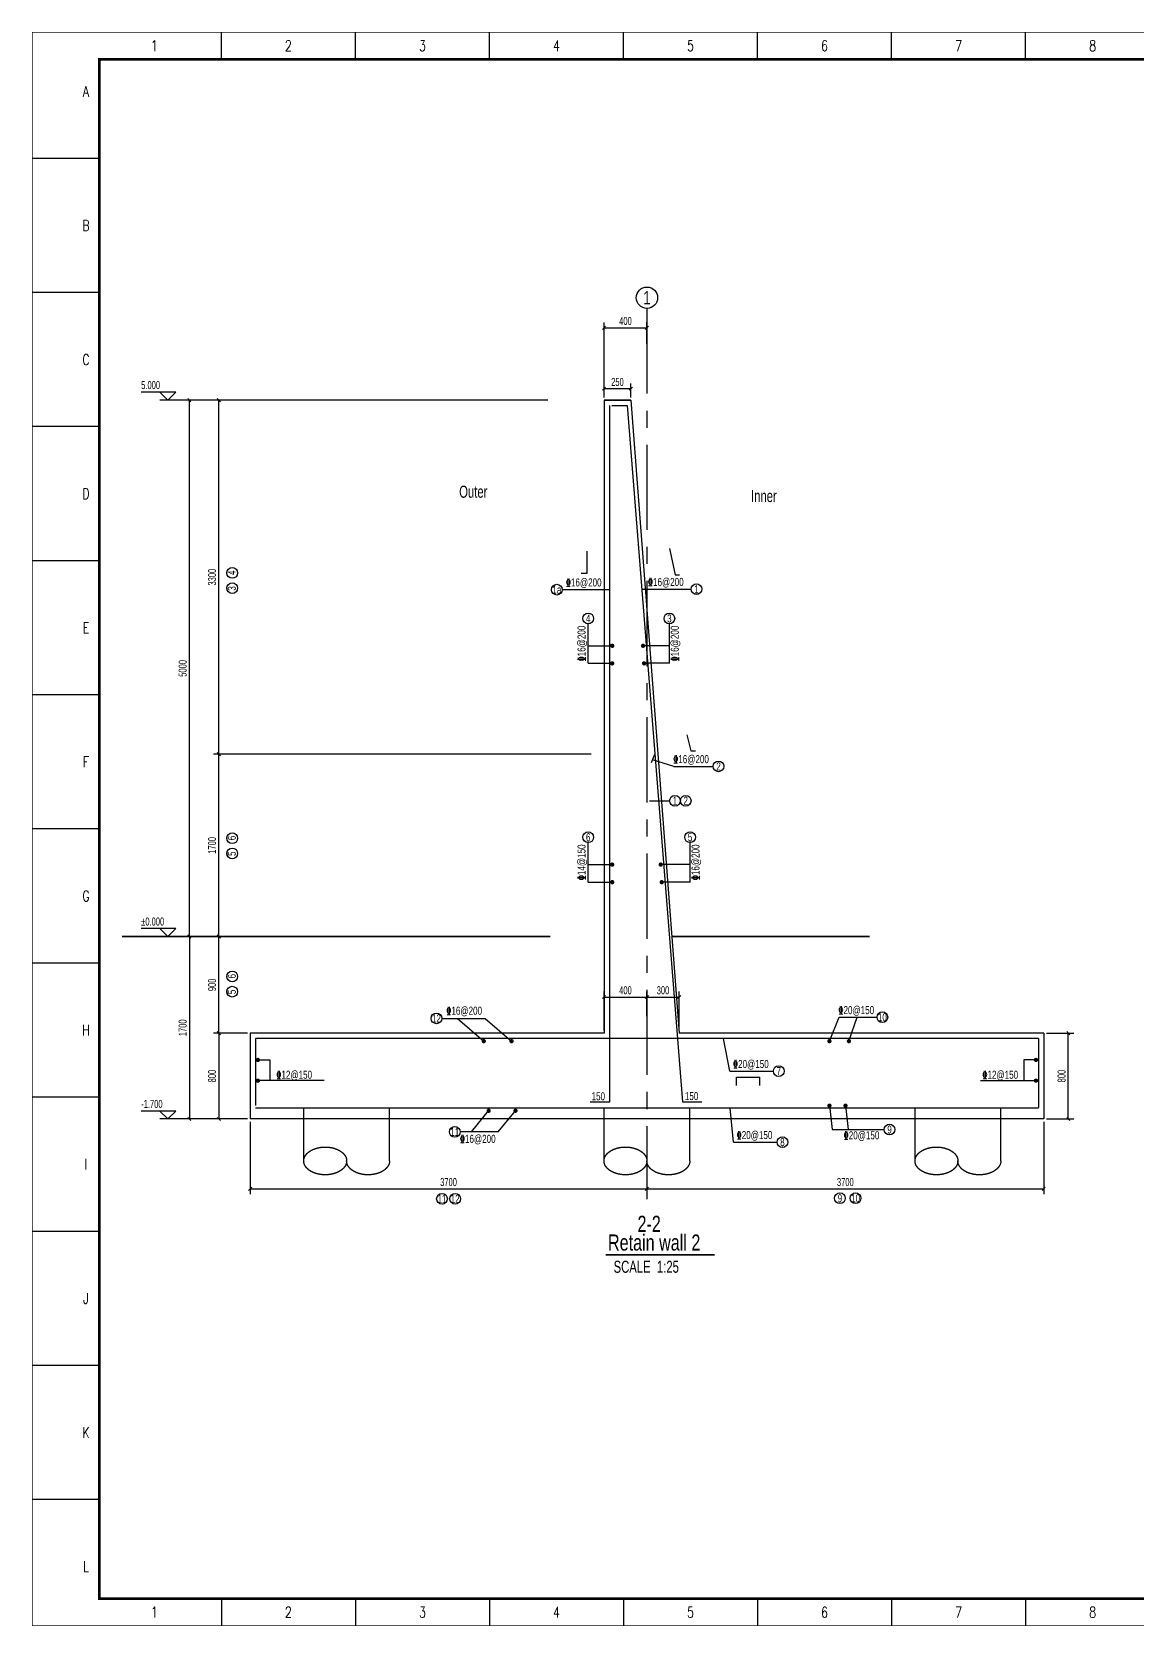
# Model space of a CAD drawing. Header units: millimetres. Extents: x -15901 to 146244, y -607033 to -56344.
# Drawn here: x -12722 to 28504, y -404037 to -344602 of the extents above; entities that cross this region are included whole.
import ezdxf
from ezdxf.enums import TextEntityAlignment as Align

# ---------------------------------------------------------------- set-up
doc = ezdxf.new("R2010")
doc.units = ezdxf.units.MM
doc.header["$LTSCALE"] = 2000
doc.linetypes.add('CENTER', pattern=[50.8, 31.75, -6.35, 6.35, -6.35])
doc.linetypes.add('HIDDEN', pattern=[9.525, 6.35, -3.175])
for name, color, linetype in [('4', 2, 'Continuous'), ('6', 1, 'Continuous'), ('S_01', 3, 'Continuous'), ('S_01_OUTL', 3, 'Continuous'), ('S_02_AXIS', 171, 'CENTER'), ('S_03_HIDD', 4, 'HIDDEN'), ('S_04', 2, 'Continuous'), ('S_04_TEXT', 2, 'Continuous'), ('S_05_DIMS', 7, 'Continuous'), ('S_06_RBAR', 1, 'Continuous'), ('TEXT', 3, 'Continuous'), ('TK', 1, 'Continuous')]:
    doc.layers.add(name, color=color, linetype=linetype)
doc.styles.add('FS', font='kstxt.shx', dxfattribs={"width": 0.8, "height": 250, "bigfont": 'kshz.shx'})
doc.styles.add('KS', font='kstxt.shx', dxfattribs={"width": 0.7, "height": 300, "bigfont": 'kshz.shx'})
doc.styles.add('TK-HZ', font='txt.shx', dxfattribs={"width": 0.8, "bigfont": 'hztxt.shx'})
doc.dimstyles.new('KSDIM0.25', dxfattribs={"dimtxt": 300, "dimasz": 120, "dimexe": 200, "dimexo": 100, "dimgap": 100, "dimtad": 1, "dimdec": 0, "dimlfac": 0.25, "dimzin": 14, "dimdsep": 46, "dimtxsty": 'KS', "dimblk": 'ARCHTICK', "dimblk1": 'OBLIQUE', "dimblk2": 'OBLIQUE', "dimsah": 1, "dimcen": -900, "dimclrd": 7, "dimclre": 7, "dimclrt": 2, "dimazin": 3, "dimtfac": 1, "dimtdec": 0, "dimtix": 1, "dimtmove": 2, "dimatfit": 2, "dimfxl": 1, "dimtolj": 1, "dimtzin": 14, "dimlwd": -3, "dimarcsym": 0})

# ---------------------------------------------------------------- blocks, each defined once
blk = doc.blocks.new('_OBLIQUE')
at = {"color": 1}
blk.add_line((-0.5, -0.5), (0.5, 0.5), dxfattribs=at)
blk = doc.blocks.new('*D273')
at = {"layer": 'Defpoints', "color": 0}
for p in [(10219, -355632), (10219, -356337), (8619, -358331)]:
    blk.add_point(p, dxfattribs=at)
at = {"layer": 'S_05_DIMS', "color": 7, "lineweight": -2}
for p, q in [((8619, -358231), (8619, -355432)), ((10219, -356237), (10219, -355432))]:
    blk.add_line(p, q, dxfattribs=at)
at = {"layer": 'S_05_DIMS', "color": 7, "lineweight": -3}
blk.add_line((8619, -355632), (10219, -355632), dxfattribs=at)
at = {"layer": 'S_05_DIMS', "color": 7, "linetype": 'ByBlock', "lineweight": -3, "xscale": 120, "yscale": 120, "zscale": 120, "rotation": 180}
blk.add_blockref('_OBLIQUE', (8619, -355632), dxfattribs=at)
at = {"layer": 'S_05_DIMS', "color": 7, "linetype": 'ByBlock', "lineweight": -3, "xscale": 120, "yscale": 120, "zscale": 120}
blk.add_blockref('_OBLIQUE', (10219, -355632), dxfattribs=at)
at = {"layer": 'S_05_DIMS', "color": 2, "insert": (9419, -355382), "char_height": 300, "attachment_point": 5, "style": 'KS'}
blk.add_mtext('\\A1;400', dxfattribs=at)
blk = doc.blocks.new('_ArchTick')
at = {"color": 0, "linetype": 'ByBlock', "const_width": 0.15}
blk.add_lwpolyline([(-0.5, -0.5), (0.5, 0.5)], dxfattribs=at)
blk = doc.blocks.new('*D274')
at = {"layer": 'Defpoints', "color": 0}
for p in [(-6847, -358331), (6619, -358331), (839, -378331)]:
    blk.add_point(p, dxfattribs=at)
at = {"layer": 'S_05_DIMS', "color": 7, "lineweight": -2}
for p, q in [((6519, -358331), (-7047, -358331)), ((739, -378331), (-7047, -378331))]:
    blk.add_line(p, q, dxfattribs=at)
at = {"layer": 'S_05_DIMS', "color": 7, "lineweight": -3}
blk.add_line((-6847, -378331), (-6847, -358331), dxfattribs=at)
at = {"layer": 'S_05_DIMS', "color": 7, "linetype": 'ByBlock', "lineweight": -3, "xscale": 120, "yscale": 120, "zscale": 120}
for p, rotation in [((-6847, -358331), 90), ((-6847, -378331), 270)]:
    blk.add_blockref('_OBLIQUE', p, dxfattribs=dict(at, rotation=rotation))
at = {"layer": 'S_05_DIMS', "color": 2, "insert": (-7097, -368331), "char_height": 300, "attachment_point": 5, "rotation": 90, "style": 'KS'}
blk.add_mtext('\\A1;5000', dxfattribs=at)
blk = doc.blocks.new('*D275')
at = {"layer": 'Defpoints', "color": 0}
for p in [(839, -378331), (-6847, -385131), (-4581, -385131)]:
    blk.add_point(p, dxfattribs=at)
at = {"layer": 'S_05_DIMS', "color": 7, "lineweight": -2}
for p, q in [((739, -378331), (-7047, -378331)), ((-4681, -385131), (-7047, -385131))]:
    blk.add_line(p, q, dxfattribs=at)
at = {"layer": 'S_05_DIMS', "color": 7, "lineweight": -3}
blk.add_line((-6847, -378331), (-6847, -385131), dxfattribs=at)
at = {"layer": 'S_05_DIMS', "color": 7, "linetype": 'ByBlock', "lineweight": -3, "xscale": 120, "yscale": 120, "zscale": 120}
for p, rotation in [((-6847, -378331), 90), ((-6847, -385131), 270)]:
    blk.add_blockref('_OBLIQUE', p, dxfattribs=dict(at, rotation=rotation))
at = {"layer": 'S_05_DIMS', "color": 2, "insert": (-7097, -381731), "char_height": 300, "attachment_point": 5, "rotation": 90, "style": 'KS'}
blk.add_mtext('\\A1;1700', dxfattribs=at)
blk = doc.blocks.new('*D276')
at = {"layer": 'Defpoints', "color": 0}
for p in [(-4581, -385131), (10219, -386958), (10219, -387734)]:
    blk.add_point(p, dxfattribs=at)
at = {"layer": 'S_05_DIMS', "color": 7, "lineweight": -2}
for p, q in [((-4581, -385231), (-4581, -387934)), ((10219, -387058), (10219, -387934))]:
    blk.add_line(p, q, dxfattribs=at)
at = {"layer": 'S_05_DIMS', "color": 7, "lineweight": -3}
blk.add_line((-4581, -387734), (10219, -387734), dxfattribs=at)
at = {"layer": 'S_05_DIMS', "color": 7, "linetype": 'ByBlock', "lineweight": -3, "xscale": 120, "yscale": 120, "zscale": 120, "rotation": 180}
blk.add_blockref('_OBLIQUE', (-4581, -387734), dxfattribs=at)
at = {"layer": 'S_05_DIMS', "color": 7, "linetype": 'ByBlock', "lineweight": -3, "xscale": 120, "yscale": 120, "zscale": 120}
blk.add_blockref('_OBLIQUE', (10219, -387734), dxfattribs=at)
at = {"layer": 'S_05_DIMS', "color": 2, "insert": (2819, -387484), "char_height": 300, "attachment_point": 5, "style": 'KS'}
blk.add_mtext('\\A1;3700', dxfattribs=at)
blk = doc.blocks.new('*D277')
at = {"layer": 'Defpoints', "color": 0}
for p in [(25019, -385131), (10219, -386958), (25019, -387734)]:
    blk.add_point(p, dxfattribs=at)
at = {"layer": 'S_05_DIMS', "color": 7, "lineweight": -2}
for p, q in [((25019, -385231), (25019, -387934)), ((10219, -387058), (10219, -387934))]:
    blk.add_line(p, q, dxfattribs=at)
at = {"layer": 'S_05_DIMS', "color": 7, "lineweight": -3}
blk.add_line((10219, -387734), (25019, -387734), dxfattribs=at)
at = {"layer": 'S_05_DIMS', "color": 7, "linetype": 'ByBlock', "lineweight": -3, "xscale": 120, "yscale": 120, "zscale": 120, "rotation": 180}
blk.add_blockref('_OBLIQUE', (10219, -387734), dxfattribs=at)
at = {"layer": 'S_05_DIMS', "color": 7, "linetype": 'ByBlock', "lineweight": -3, "xscale": 120, "yscale": 120, "zscale": 120}
blk.add_blockref('_OBLIQUE', (25019, -387734), dxfattribs=at)
at = {"layer": 'S_05_DIMS', "color": 2, "insert": (17619, -387484), "char_height": 300, "attachment_point": 5, "style": 'KS'}
blk.add_mtext('\\A1;3700', dxfattribs=at)
blk = doc.blocks.new('*D278')
at = {"layer": 'Defpoints', "color": 0}
for p in [(10219, -380583), (10219, -381400), (8619, -381931)]:
    blk.add_point(p, dxfattribs=at)
at = {"layer": 'S_05_DIMS', "color": 7, "lineweight": -2}
for p, q in [((8619, -381831), (8619, -380383)), ((10219, -381300), (10219, -380383))]:
    blk.add_line(p, q, dxfattribs=at)
at = {"layer": 'S_05_DIMS', "color": 7, "lineweight": -3}
blk.add_line((8619, -380583), (10219, -380583), dxfattribs=at)
at = {"layer": 'S_05_DIMS', "color": 7, "linetype": 'ByBlock', "lineweight": -3, "xscale": 120, "yscale": 120, "zscale": 120, "rotation": 180}
blk.add_blockref('_OBLIQUE', (8619, -380583), dxfattribs=at)
at = {"layer": 'S_05_DIMS', "color": 7, "linetype": 'ByBlock', "lineweight": -3, "xscale": 120, "yscale": 120, "zscale": 120}
blk.add_blockref('_OBLIQUE', (10219, -380583), dxfattribs=at)
at = {"layer": 'S_05_DIMS', "color": 2, "insert": (9419, -380333), "char_height": 300, "attachment_point": 5, "style": 'KS'}
blk.add_mtext('\\A1;400', dxfattribs=at)
blk = doc.blocks.new('*D279')
at = {"layer": 'Defpoints', "color": 0}
for p in [(25019, -381931), (25937, -381931), (25019, -385131)]:
    blk.add_point(p, dxfattribs=at)
at = {"layer": 'S_05_DIMS', "color": 7, "lineweight": -2}
for p, q in [((25119, -381931), (26137, -381931)), ((25119, -385131), (26137, -385131))]:
    blk.add_line(p, q, dxfattribs=at)
at = {"layer": 'S_05_DIMS', "color": 7, "lineweight": -3}
blk.add_line((25937, -385131), (25937, -381931), dxfattribs=at)
at = {"layer": 'S_05_DIMS', "color": 7, "linetype": 'ByBlock', "lineweight": -3, "xscale": 120, "yscale": 120, "zscale": 120}
for p, rotation in [((25937, -381931), 90), ((25937, -385131), 270)]:
    blk.add_blockref('_OBLIQUE', p, dxfattribs=dict(at, rotation=rotation))
at = {"layer": 'S_05_DIMS', "color": 2, "insert": (25687, -383531), "char_height": 300, "attachment_point": 5, "rotation": 90, "style": 'KS'}
blk.add_mtext('\\A1;800', dxfattribs=at)
blk = doc.blocks.new('Dot')
at = {"layer": '6', "const_width": 0.4}
blk.add_lwpolyline([(-0.2, 0, 1), (0.2, 0, 1)], format="xyb", close=True, dxfattribs=at)
blk = doc.blocks.new('*D280')
at = {"layer": 'Defpoints', "color": 0}
for p in [(-5751, -378331), (-4336, -378331), (-4581, -381931)]:
    blk.add_point(p, dxfattribs=at)
at = {"layer": 'S_05_DIMS', "color": 7, "lineweight": -2}
for p, q in [((-4436, -378331), (-5951, -378331)), ((-4681, -381931), (-5951, -381931))]:
    blk.add_line(p, q, dxfattribs=at)
at = {"layer": 'S_05_DIMS', "color": 7, "lineweight": -3}
blk.add_line((-5751, -381931), (-5751, -378331), dxfattribs=at)
at = {"layer": 'S_05_DIMS', "color": 7, "linetype": 'ByBlock', "lineweight": -3, "xscale": 120, "yscale": 120, "zscale": 120}
for p, rotation in [((-5751, -378331), 90), ((-5751, -381931), 270)]:
    blk.add_blockref('_OBLIQUE', p, dxfattribs=dict(at, rotation=rotation))
at = {"layer": 'S_05_DIMS', "color": 2, "insert": (-6001, -380131), "char_height": 300, "attachment_point": 5, "rotation": 90, "style": 'KS'}
blk.add_mtext('\\A1;900', dxfattribs=at)
blk = doc.blocks.new('*D281')
at = {"layer": 'Defpoints', "color": 0}
for p in [(-5751, -371531), (8242, -371531), (-4336, -378331)]:
    blk.add_point(p, dxfattribs=at)
at = {"layer": 'S_05_DIMS', "color": 7, "lineweight": -2}
for p, q in [((8142, -371531), (-5951, -371531)), ((-4436, -378331), (-5951, -378331))]:
    blk.add_line(p, q, dxfattribs=at)
at = {"layer": 'S_05_DIMS', "color": 7, "lineweight": -3}
blk.add_line((-5751, -378331), (-5751, -371531), dxfattribs=at)
at = {"layer": 'S_05_DIMS', "color": 7, "linetype": 'ByBlock', "lineweight": -3, "xscale": 120, "yscale": 120, "zscale": 120}
for p, rotation in [((-5751, -371531), 90), ((-5751, -378331), 270)]:
    blk.add_blockref('_OBLIQUE', p, dxfattribs=dict(at, rotation=rotation))
at = {"layer": 'S_05_DIMS', "color": 2, "insert": (-6001, -374931), "char_height": 300, "attachment_point": 5, "rotation": 90, "style": 'KS'}
blk.add_mtext('\\A1;1700', dxfattribs=at)
blk = doc.blocks.new('*D282')
at = {"layer": 'Defpoints', "color": 0}
for p in [(-5751, -358331), (-461, -358331), (8242, -371531)]:
    blk.add_point(p, dxfattribs=at)
at = {"layer": 'S_05_DIMS', "color": 7, "lineweight": -2}
for p, q in [((-561, -358331), (-5951, -358331)), ((8142, -371531), (-5951, -371531))]:
    blk.add_line(p, q, dxfattribs=at)
at = {"layer": 'S_05_DIMS', "color": 7, "lineweight": -3}
blk.add_line((-5751, -371531), (-5751, -358331), dxfattribs=at)
at = {"layer": 'S_05_DIMS', "color": 7, "linetype": 'ByBlock', "lineweight": -3, "xscale": 120, "yscale": 120, "zscale": 120}
for p, rotation in [((-5751, -358331), 90), ((-5751, -371531), 270)]:
    blk.add_blockref('_OBLIQUE', p, dxfattribs=dict(at, rotation=rotation))
at = {"layer": 'S_05_DIMS', "color": 2, "insert": (-6001, -364931), "char_height": 300, "attachment_point": 5, "rotation": 90, "style": 'KS'}
blk.add_mtext('\\A1;3300', dxfattribs=at)
blk = doc.blocks.new('*D283')
at = {"layer": 'Defpoints', "color": 0}
for p in [(8619, -357905), (8619, -358331), (9619, -358331)]:
    blk.add_point(p, dxfattribs=at)
at = {"layer": 'S_05_DIMS', "color": 7, "lineweight": -2}
for p, q in [((8619, -358231), (8619, -357705)), ((9619, -358231), (9619, -357705))]:
    blk.add_line(p, q, dxfattribs=at)
at = {"layer": 'S_05_DIMS', "color": 7, "lineweight": -3}
blk.add_line((9619, -357905), (8619, -357905), dxfattribs=at)
at = {"layer": 'S_05_DIMS', "color": 7, "linetype": 'ByBlock', "lineweight": -3, "xscale": 120, "yscale": 120, "zscale": 120, "rotation": 180}
blk.add_blockref('_OBLIQUE', (8619, -357905), dxfattribs=at)
at = {"layer": 'S_05_DIMS', "color": 7, "linetype": 'ByBlock', "lineweight": -3, "xscale": 120, "yscale": 120, "zscale": 120}
blk.add_blockref('_OBLIQUE', (9619, -357905), dxfattribs=at)
at = {"layer": 'S_05_DIMS', "color": 2, "insert": (9119, -357655), "char_height": 300, "attachment_point": 5, "style": 'KS'}
blk.add_mtext('\\A1;250', dxfattribs=at)
blk = doc.blocks.new('*D284')
at = {"layer": 'Defpoints', "color": 0}
for p in [(-4581, -381931), (-5751, -385131), (-4840, -385131)]:
    blk.add_point(p, dxfattribs=at)
at = {"layer": 'S_05_DIMS', "color": 7, "lineweight": -2}
for p, q in [((-4681, -381931), (-5951, -381931)), ((-4940, -385131), (-5951, -385131))]:
    blk.add_line(p, q, dxfattribs=at)
at = {"layer": 'S_05_DIMS', "color": 7, "lineweight": -3}
blk.add_line((-5751, -381931), (-5751, -385131), dxfattribs=at)
at = {"layer": 'S_05_DIMS', "color": 7, "linetype": 'ByBlock', "lineweight": -3, "xscale": 120, "yscale": 120, "zscale": 120}
for p, rotation in [((-5751, -381931), 90), ((-5751, -385131), 270)]:
    blk.add_blockref('_OBLIQUE', p, dxfattribs=dict(at, rotation=rotation))
at = {"layer": 'S_05_DIMS', "color": 2, "insert": (-6001, -383531), "char_height": 300, "attachment_point": 5, "rotation": 90, "style": 'KS'}
blk.add_mtext('\\A1;800', dxfattribs=at)
blk = doc.blocks.new('*D289')
at = {"layer": 'Defpoints', "color": 0}
for p in [(11419, -380583), (10219, -381400), (11419, -381931)]:
    blk.add_point(p, dxfattribs=at)
at = {"layer": 'S_05_DIMS', "color": 7, "lineweight": -2}
for p, q in [((10219, -381300), (10219, -380383)), ((11419, -381831), (11419, -380383))]:
    blk.add_line(p, q, dxfattribs=at)
at = {"layer": 'S_05_DIMS', "color": 7, "lineweight": -3}
blk.add_line((10219, -380583), (11419, -380583), dxfattribs=at)
at = {"layer": 'S_05_DIMS', "color": 7, "linetype": 'ByBlock', "lineweight": -3, "xscale": 120, "yscale": 120, "zscale": 120, "rotation": 180}
blk.add_blockref('_OBLIQUE', (10219, -380583), dxfattribs=at)
at = {"layer": 'S_05_DIMS', "color": 7, "linetype": 'ByBlock', "lineweight": -3, "xscale": 120, "yscale": 120, "zscale": 120}
blk.add_blockref('_OBLIQUE', (11419, -380583), dxfattribs=at)
at = {"layer": 'S_05_DIMS', "color": 2, "insert": (10819, -380333), "char_height": 300, "attachment_point": 5, "style": 'KS'}
blk.add_mtext('\\A1;300', dxfattribs=at)
blk = doc.blocks.new('A1-1')
at = {"layer": 'TK', "color": 7}
for p, q in [((7050, 58400), (7050, 59400)), ((12050, 58400), (12050, 59400)), ((17050, 58400), (17050, 59400)), ((22050, 58400), (22050, 59400)), ((27050, 58400), (27050, 59400)), ((32050, 58400), (32050, 59400)), ((37050, 58400), (37050, 59400)), ((2500, 54700), (0, 54700)), ((2500, 49700), (0, 49700)), ((2500, 44700), (0, 44700)), ((2500, 39700), (0, 39700)), ((2500, 34700), (0, 34700)), ((2500, 29700), (0, 29700)), ((2500, 24700), (0, 24700)), ((2500, 19700), (0, 19700)), ((2500, 14700), (0, 14700)), ((2500, 9700), (0, 9700)), ((2500, 4700), (0, 4700)), ((7050, 1000), (7050, 0)), ((12050, 1000), (12050, 0)), ((17050, 1000), (17050, 0)), ((22050, 1000), (22050, 0)), ((27050, 1000), (27050, 0)), ((32050, 1000), (32050, 0)), ((37050, 1000), (37050, 0))]:
    blk.add_line(p, q, dxfattribs=at)
for points, const_width in [([(0, 0), (84100, 0), (84100, 59400), (0, 59400)], 35), ([(2500, 1000), (83100, 1000), (83100, 58400), (2500, 58400)], 100)]:
    blk.add_lwpolyline(points, close=True, dxfattribs=dict(at, const_width=const_width))
at = {"layer": 'TK', "color": 7, "style": 'TK-HZ', "width": 0.75}
for s, p in [('1', (4550, 58900)), ('2', (9550, 58900)), ('3', (14550, 58900)), ('4', (19550, 58900)), ('5', (24550, 58900)), ('6', (29550, 58900)), ('7', (34550, 58900)), ('8', (39550, 58900)), ('A', (2000, 57200)), ('B', (2000, 52200)), ('C', (2000, 47200)), ('D', (2000, 42200)), ('E', (2000, 37200)), ('F', (2000, 32200)), ('G', (2000, 27200)), ('H', (2000, 22200)), ('I', (2000, 17200)), ('J', (2000, 12200)), ('K', (2000, 7200)), ('L', (2000, 2200)), ('1', (4550, 500)), ('2', (9550, 500)), ('3', (14550, 500)), ('4', (19550, 500)), ('5', (24550, 500)), ('6', (29550, 500)), ('7', (34550, 500)), ('8', (39550, 500))]:
    blk.add_text(s, height=400, dxfattribs=at).set_placement(p, align=Align.MIDDLE_CENTER)

msp = doc.modelspace()

# ---------------------------------------------------------------- linework, layer by layer
at = {"const_width": 60}
for points in [[(6618.802, -378330.99), (-9363.325, -378330.99)], [(11144.226, -378330.99), (18530.199, -378330.99)]]:
    msp.add_lwpolyline(points, dxfattribs=at)
at = {"layer": 'S_01', "const_width": 60}
msp.add_lwpolyline([(12747.682, -390195.574), (8682.057, -390195.574)], dxfattribs=at)
at = {"layer": 'S_01'}
msp.add_circle((10218.802, -354513.668), 400, dxfattribs=at)
at = {"layer": 'S_01_OUTL'}
for p, q in [((8618.802, -358330.99), (8618.802, -381930.99)), ((8618.802, -358330.99), (9618.802, -358330.99)), ((9618.802, -358330.99), (8618.802, -358330.99)), ((9618.802, -358330.99), (11418.802, -381930.99)), ((-4581.198, -381930.99), (-4581.198, -385130.99)), ((8618.802, -381930.99), (-4581.198, -381930.99)), ((25018.802, -381930.99), (11418.802, -381930.99)), ((25018.802, -381930.99), (25018.802, -385130.99)), ((25018.802, -385130.99), (-4581.198, -385130.99))]:
    msp.add_line(p, q, dxfattribs=at)
at = {"layer": 'S_02_AXIS', "ltscale": 0.05}
msp.add_line((10218.802, -354913.668), (10218.802, -388114.761), dxfattribs=at)
at = {"layer": 'S_03_HIDD'}
for p, q in [((-2581.198, -386694.32), (-2581.198, -384730.99)), ((618.802, -384730.99), (-2581.198, -384730.99)), ((618.802, -386694.32), (618.802, -384730.99)), ((8618.802, -386694.32), (8618.802, -384730.99)), ((11818.802, -384730.99), (8618.802, -384730.99)), ((11818.802, -386694.32), (11818.802, -384730.99)), ((20218.802, -386694.32), (20218.802, -384730.99)), ((23418.802, -384730.99), (20218.802, -384730.99)), ((23418.802, -386694.32), (23418.802, -384730.99))]:
    msp.add_line(p, q, dxfattribs=at)
for centre in [(-1781.198, -386694.32), (9418.802, -386694.32), (21018.802, -386694.32)]:
    msp.add_ellipse(centre, major_axis=(-800, 0), ratio=0.647889384, dxfattribs=at)
at = {"layer": 'S_03_HIDD', "extrusion": (0, 0, -1)}
for centre in [(-181.198, -386694.32), (11018.802, -386694.32), (22618.802, -386694.32)]:
    msp.add_ellipse(centre, major_axis=(800, 0), ratio=0.647889384, start_param=0, end_param=3.141592654, dxfattribs=at)
at = {"layer": 'S_04'}
for p, q in [((8818.802, -365397.002), (7059.44, -365397.002)), ((10021.337, -365379.466), (11869.124, -365379.466)), ((8029.542, -368143.012), (8029.542, -366669.709)), ((11056.245, -368143.012), (11056.245, -366669.709)), ((8029.542, -367487.515), (8927.612, -367487.515)), ((11056.245, -367487.515), (10072.142, -367487.515)), ((8029.542, -368143.012), (8927.612, -368143.012)), ((11056.245, -368143.012), (10109.876, -368143.012)), ((11223.35, -371984.569), (10428.035, -371745.873)), ((11223.35, -371984.569), (12689.982, -371984.569)), ((10320.381, -373266.52), (11066.216, -373266.52)), ((8029.542, -376299.913), (8029.542, -374826.61)), ((11829.172, -376299.913), (11829.172, -374826.61)), ((8029.542, -375644.417), (8927.612, -375644.417)), ((11829.172, -375644.417), (10729.495, -375644.417)), ((8029.542, -376299.913), (8927.612, -376299.913)), ((11829.172, -376299.913), (10767.229, -376299.913)), ((2567.331, -381380.167), (4187.174, -381380.167)), ((3151.048, -381380.167), (4132.182, -382228.692)), ((4187.174, -381380.167), (5168.308, -382228.692)), ((17027.065, -382226.954), (17389.646, -381337.034)), ((17389.646, -381337.034), (18801.935, -381337.034)), ((17753.358, -382226.954), (18059.056, -381337.034)), ((13312.712, -383346.082), (13069.904, -382130.99)), ((-4292.73, -382928.747), (-3840.947, -382928.747)), ((-3840.947, -382928.747), (-3840.947, -383701.543)), ((13312.712, -383346.082), (14935.583, -383346.082)), ((24730.334, -382928.747), (24278.55, -382928.747)), ((24278.55, -382928.747), (24278.55, -383701.543)), ((-1822.947, -383701.543), (-4292.73, -383701.543)), ((22660.551, -383701.543), (24730.334, -383701.543)), ((3672.604, -385611.863), (4315.137, -384823.699)), ((4672.604, -385611.863), (5315.137, -384823.699)), ((13450.421, -385993.886), (13328.435, -384730.99)), ((17025.841, -384633.287), (17123.966, -385524.945)), ((17625.841, -384633.287), (17723.966, -385524.945)), ((4672.604, -385611.863), (3251.953, -385611.863)), ((17123.966, -385524.945), (19067.286, -385524.945)), ((13450.421, -385993.886), (15073.291, -385993.886))]:
    msp.add_line(p, q, dxfattribs=at)
at = {"layer": 'S_04', "color": 2}
for centre in [(-5248.878, -364772.672), (-5248.878, -365340.319), (6859.44, -365397.002), (12069.124, -365379.466), (8029.542, -366469.709), (11056.245, -366469.709), (12889.982, -371984.569), (11266.216, -373266.52), (11666.216, -373266.52), (8029.542, -374626.61), (11829.172, -374626.61), (-5248.878, -374663.326), (-5248.878, -375230.974), (-5248.878, -379815.571), (-5248.878, -380383.218), (2367.331, -381380.167), (19001.935, -381337.034), (15135.583, -383346.082), (3051.953, -385611.863), (19267.286, -385524.945), (15273.291, -385993.886), (2576.305, -388105.299), (3069.351, -388105.299), (17418.446, -388085.097), (18001.657, -388085.097)]:
    msp.add_circle(centre, 200, dxfattribs=at)
at = {"layer": 'S_04_TEXT'}
for points in [[(-7943.939, -358034.005), (-7646.954, -358330.99), (-7349.97, -358034.005), (-8643.939, -358034.005)], [(-6846.954, -358330.99), (-7946.954, -358330.99)], [(-7943.939, -378034.005), (-7646.954, -378330.99), (-7349.97, -378034.005), (-8643.939, -378034.005)], [(-6846.954, -378330.99), (-7946.954, -378330.99)], [(-7943.939, -384834.005), (-7646.954, -385130.99), (-7349.97, -384834.005), (-8643.939, -384834.005)], [(-6846.954, -385130.99), (-7946.954, -385130.99)]]:
    msp.add_lwpolyline(points, dxfattribs=at)
at = {"layer": 'S_06_RBAR'}
for p, q in [((8818.802, -358530.99), (8818.802, -384504.679)), ((8903.932, -358530.99), (9476.197, -358530.99)), ((9476.197, -358530.99), (11543.09, -384496.918)), ((7972.402, -363956.871), (7972.402, -364791.767)), ((11056.394, -363857.236), (11277.192, -364843.93)), ((7972.402, -364791.767), (7765.168, -364791.767)), ((11277.192, -364843.93), (11433.386, -364843.93)), ((11713.143, -370802.846), (11858.042, -371410.043)), ((11858.042, -371410.043), (12027.276, -371410.043)), ((10389.558, -371845.532), (10510.999, -371530.99)), ((-4381.198, -382130.99), (-4381.198, -384630.99)), ((24818.802, -382130.99), (-4381.198, -382130.99)), ((24818.802, -382130.99), (24818.802, -384700.111)), ((13556.572, -383881.097), (13556.572, -383574.838)), ((13556.572, -383574.838), (14424.832, -383574.838)), ((14424.832, -383881.097), (14424.832, -383574.838)), ((8818.802, -384504.679), (8103.69, -384504.679)), ((11543.09, -384496.918), (12270.277, -384496.918)), ((24818.802, -384730.99), (-4381.198, -384730.99))]:
    msp.add_line(p, q, dxfattribs=at)

# ---------------------------------------------------------------- block references
at = {"layer": 'S_04', "yscale": 200, "rotation": 180}
for p, xscale in [((8923.731, -367489.576), -200), ((10076.022, -367489.576), 200), ((8923.731, -368145.072), -200), ((10113.756, -368145.072), 200), ((8923.731, -375646.477), -200), ((10733.375, -375646.477), 200), ((8923.731, -376301.974), -200), ((10771.109, -376301.974), 200), ((4132.182, -382228.692), -200), ((5168.308, -382228.692), -200), ((4315.137, -384823.699), -200), ((5315.137, -384823.699), -200)]:
    msp.add_blockref('Dot', p, dxfattribs=dict(at, xscale=xscale))
at = {"layer": 'S_04', "yscale": 200}
for p, xscale in [((17025.841, -382228.692), 200), ((17752.133, -382228.692), 200), ((-4292.73, -382928.747), -200), ((24730.334, -382928.747), 200), ((-4292.73, -383701.543), -200), ((24730.334, -383701.543), 200), ((17025.841, -384633.287), 200), ((17625.841, -384633.287), 200)]:
    msp.add_blockref('Dot', p, dxfattribs=dict(at, xscale=xscale))
at = {"layer": 'TK', "color": 7}
msp.add_blockref('A1-1', (-12704.988, -404019.487), dxfattribs=at)

# ---------------------------------------------------------------- texts
at = {"layer": '4', "style": 'KS', "width": 0.75}
for s, p in [('2-2', (9867.259, -389338.917)), ('Retain wall 2', (8766.847, -390035.845))]:
    msp.add_text(s, height=600, dxfattribs=at).set_placement(p)
at = {"layer": 'S_04', "style": 'KS', "width": 0.75}
msp.add_text('1', height=500, dxfattribs=at).set_placement((10218.802, -354513.668), align=Align.MIDDLE)
at = {"layer": 'S_04', "style": 'FS', "width": 0.75}
for s, p in [('4', (-5116.612, -364848.996)), ('3', (-5116.612, -365434.992)), ('%%13216@200', (7929.625, -368073.418)), ('%%13216@200', (11408.162, -368073.418)), ('6', (-5116.612, -374739.65)), ('%%13214@150', (7929.625, -376230.32)), ('%%13216@200', (12181.089, -376230.32)), ('5', (-5116.612, -375325.646)), ('6', (-5116.612, -379891.894)), ('5', (-5116.612, -380477.891))]:
    msp.add_text(s, height=300, rotation=90, dxfattribs=at).set_placement(p)
at = {"layer": 'S_04', "color": 2, "style": 'FS', "width": 0.75}
for s, p in [('1a', (6859.44, -365397.002)), ('1', (12069.124, -365379.466)), ('4', (8029.542, -366469.709)), ('3', (11056.245, -366469.709)), ('2', (12889.982, -371984.569)), ('1', (11266.216, -373266.52)), ('2', (11666.216, -373266.52)), ('6', (8029.542, -374626.61)), ('5', (11829.172, -374626.61)), ('12', (2367.331, -381380.167)), ('10', (19001.935, -381337.034)), ('7', (15135.583, -383346.082)), ('11', (3051.953, -385611.863)), ('9', (19267.286, -385524.945)), ('8', (15273.291, -385993.886)), ('11', (2576.305, -388105.299)), ('12', (3069.351, -388105.299)), ('9', (17418.446, -388085.097)), ('10', (18001.657, -388085.097))]:
    msp.add_text(s, height=300, dxfattribs=at).set_placement(p, align=Align.MIDDLE_CENTER)
at = {"layer": 'S_04', "width": 0.75}
for s, style, p in [('%%13216@200', 'FS', (7192.383, -365277.496)), ('%%13216@200', 'FS', (10254.366, -365259.96)), ('%%13216@200', 'FS', (11195.601, -371865.062)), ('%%13216@200', 'KS', (2734.303, -381243.667)), ('%%13220@150', 'KS', (17360.09, -381222.021)), ('%%13212@150', 'KS', (-3606.47, -383630.721)), ('%%13220@150', 'KS', (13426.186, -383231.069)), ('%%13212@150', 'KS', (22730.074, -383630.721)), ('150', 'KS', (8155.267, -384433.858)), ('150', 'KS', (11634.45, -384426.097)), ('%%13216@200', 'KS', (3239.943, -386020.211)), ('%%13220@150', 'KS', (13563.894, -385878.873)), ('%%13220@150', 'KS', (17553.846, -385889.21))]:
    msp.add_text(s, height=300, dxfattribs=dict(at, style=style)).set_placement(p)
at = {"layer": 'S_04_TEXT', "style": 'KS', "width": 0.7}
for s, p in [('5.000', (-8643.939, -357919.005)), ('%%P0.000', (-8643.939, -377919.005)), ('-1.700', (-8643.939, -384719.005))]:
    msp.add_text(s, height=300, dxfattribs=at).set_placement(p)
at = {"layer": 'TEXT', "style": 'KS', "width": 0.7}
for s, p in [('Outer', (3216.072, -361969.785)), ('Inner', (14101.298, -362130.888))]:
    msp.add_text(s, height=450, dxfattribs=at).set_placement(p)
msp.add_text('SCALE  1:25', height=450, dxfattribs=at).set_placement((10194.06, -390639.69), align=Align.MIDDLE)

# ---------------------------------------------------------------- dimensions: what is measured, and where the dimension line sits
at = {"layer": 'S_05_DIMS'}
for base, p1, p2, override, picture, middle in [((10218.802, -355632.055), (8618.802, -358330.99), (10218.802, -356337.231), {"dimlfac": 0.25}, '*D273', (9418.802, -355382.055)), ((8618.802, -357904.833), (9618.802, -358330.99), (8618.802, -358330.99), {"dimtxsty": 'KS'}, '*D283', (9118.802, -357654.833)), ((10218.802, -380583.109), (8618.802, -381930.99), (10218.802, -381400.133), {"dimlfac": 0.25}, '*D278', (9418.802, -380333.109)), ((11418.802, -380583.109), (10218.802, -381400.133), (11418.802, -381930.99), {"dimlfac": 0.25}, '*D289', (10818.802, -380333.109)), ((10218.802, -387733.707), (-4581.198, -385130.99), (10218.802, -386958.278), {"dimlfac": 0.25}, '*D276', (2818.802, -387483.707)), ((25018.802, -387733.707), (10218.802, -386958.278), (25018.802, -385130.99), {"dimlfac": 0.25}, '*D277', (17618.802, -387483.707))]:
    dim = msp.add_linear_dim(base=base, p1=p1, p2=p2, dimstyle='KSDIM0.25', override=override, dxfattribs=at)
    dim.commit()
    dim.dimension.update_dxf_attribs({"geometry": picture, "text_midpoint": middle})
for base, p1, p2, override, picture, middle in [((-6846.954, -358330.99), (838.589, -378330.99), (6618.802, -358330.99), {"dimlfac": 0.25}, '*D274', (-7096.954, -368330.99)), ((-5751.048, -358330.99), (8241.534, -371530.99), (-461.391, -358330.99), {"dimlfac": 0.25}, '*D282', (-6001.048, -364930.99)), ((-5751.048, -371530.99), (-4335.736, -378330.99), (8241.534, -371530.99), {"dimlfac": 0.25}, '*D281', (-6001.048, -374930.99)), ((-6846.954, -385130.99), (838.589, -378330.99), (-4581.198, -385130.99), {"dimlfac": 0.25}, '*D275', (-7096.954, -381730.99)), ((-5751.048, -378330.99), (-4581.198, -381930.99), (-4335.736, -378330.99), {"dimlfac": 0.25}, '*D280', (-6001.048, -380130.99)), ((-5751.048, -385130.99), (-4581.198, -381930.99), (-4839.544, -385130.99), {"dimtxsty": 'KS'}, '*D284', (-6001.048, -383530.99)), ((25937.433, -381930.99), (25018.802, -385130.99), (25018.802, -381930.99), {"dimlfac": 0.25}, '*D279', (25687.433, -383530.99))]:
    dim = msp.add_linear_dim(base=base, p1=p1, p2=p2, angle=90, dimstyle='KSDIM0.25', override=override, dxfattribs=at)
    dim.commit()
    dim.dimension.update_dxf_attribs({"geometry": picture, "text_midpoint": middle})

doc.saveas('drawing.dxf')
